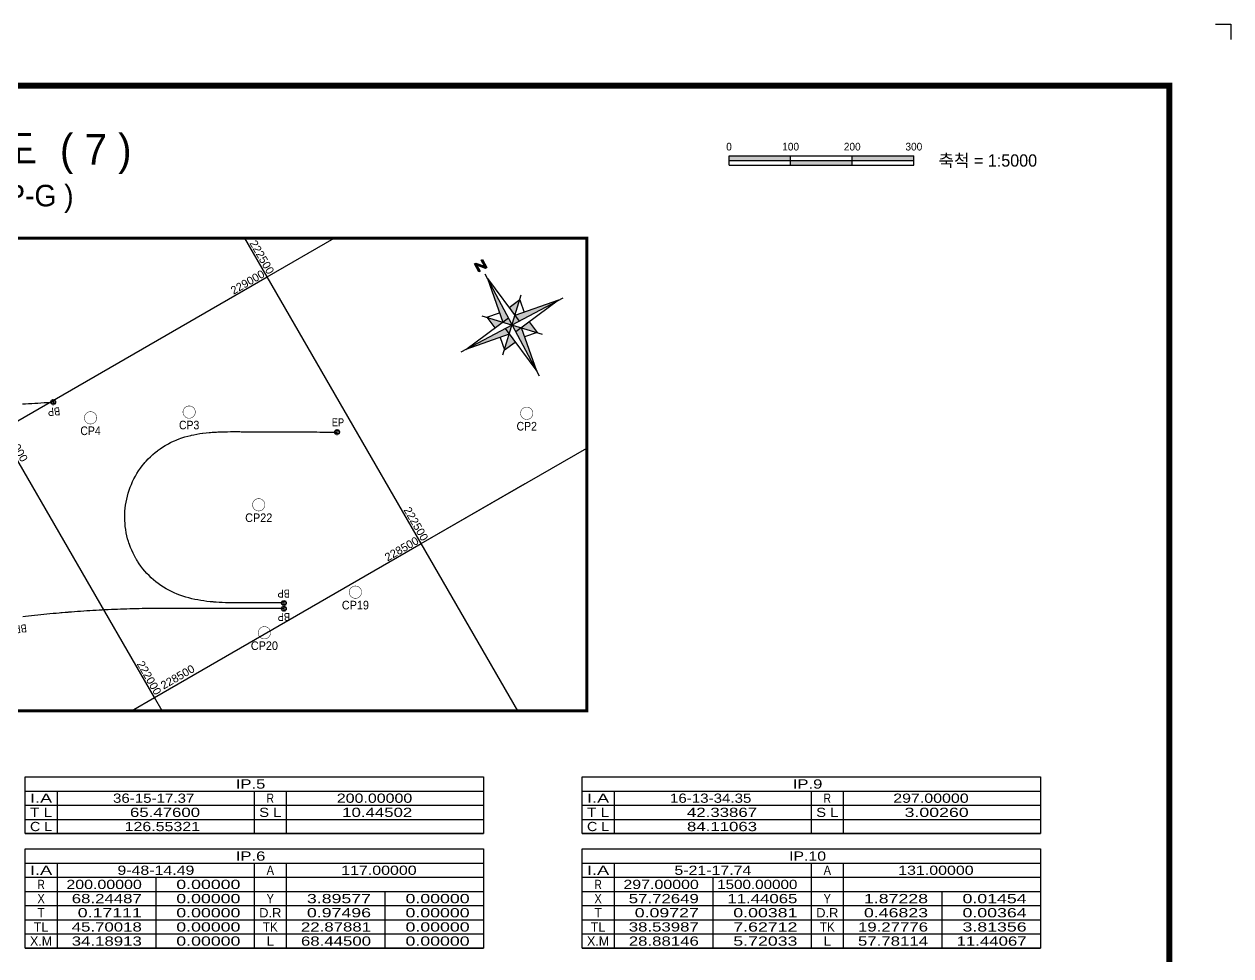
# Model space of a CAD drawing. Extents: x 230342 to 231183, y 224653 to 225247.
# Drawn here: x 230791.5 to 231183.2, y 224944 to 225246.6 of the extents above; entities that cross this region are included whole.
import ezdxf
from ezdxf.enums import TextEntityAlignment as Align

# ---------------------------------------------------------------- set-up
doc = ezdxf.new("R2010")
doc.units = 0
doc.header["$LTSCALE"] = 10
doc.header["$MEASUREMENT"] = 0
doc.layers.get('0').update_dxf_attribs({"linetype": 'CONTINUOUS'})
for name, color, linetype in [('CA-ALGN-CNTL', 2, 'CONTINUOUS'), ('CA-ALGN-IPSM', 2, 'CONTINUOUS'), ('CA-ALGN-STSM', 2, 'CONTINUOUS'), ('CA-ALGN-TEXT', 3, 'CONTINUOUS'), ('CA-TABL-LIN1', 4, 'CONTINUOUS'), ('CA-TABL-LIN2', 1, 'CONTINUOUS'), ('CA-TABL-TEX1', 6, 'CONTINUOUS'), ('CA-TABL-TEX2', 3, 'CONTINUOUS'), ('CV-AZMU', 3, 'CONTINUOUS'), ('CV-GRID-BORD', 4, 'CONTINUOUS'), ('CV-GRID-LINE', 1, 'CONTINUOUS'), ('CV-GRID-TEXT', 4, 'CONTINUOUS'), ('CV-SURV-SYMB', 3, 'CONTINUOUS'), ('CV-SURV-TEXT', 3, 'CONTINUOUS'), ('CX-BORD', 3, 'CONTINUOUS'), ('CX-BORD-LIN1', 4, 'CONTINUOUS'), ('CX-BORD-LIN2', 3, 'CONTINUOUS'), ('CX-BORD-TEX2', 7, 'CONTINUOUS'), ('CX-BORD-TEX3', 6, 'CONTINUOUS'), ('CX-MISC', 2, 'CONTINUOUS'), ('CX-SCAL-LINE', 3, 'CONTINUOUS'), ('CX-SCAL-TEXT', 4, 'CONTINUOUS'), ('CX-SCALE', 7, 'CONTINUOUS')]:
    doc.layers.add(name, color=color, linetype=linetype)
doc.styles.add('GTXT', font='Dotum.ttf')
doc.styles.add('SCALETEXT', font='Dotum.ttf')
doc.styles.get("Standard").update_dxf_attribs({"font": 'Dotum.ttf'})
doc.styles.add('TB_TEXT', font='Dotum.ttf')
doc.styles.add('TB_WBTXT', font='Dotum.ttf')
doc.styles.add('TB_WMTXT', font='Dotum.ttf')

# ---------------------------------------------------------------- blocks, each defined once
blk = doc.blocks.new('CXBLKA1-KHCA1')
at = {"layer": 'CX-BORD-LIN1', "const_width": 2}
blk.add_lwpolyline([(796, 0), (0, 0), (0, 554), (796, 554)], close=True, dxfattribs=at)
at = {"layer": 'CX-MISC'}
blk.add_line((811, 574), (816, 574), dxfattribs=at)
blk.add_lwpolyline([(811, 574), (816, 574), (816, 569)], dxfattribs=at)
at = {"layer": 'CX-BORD-LIN1', "style": 'TB_TEXT'}
for tag, height, p in [('TR_RNUM4', 3, (285.11, 26.64)), ('TR_RDAT4', 3.5, (317.5, 27)), ('TR_DGN4', 3.5, (459.12, 27)), ('TR_CHK4', 3.5, (499.12, 27)), ('TR_APP4', 3.5, (539.12, 27)), ('TR_RNUM3', 3, (285.11, 20.64)), ('TR_RDAT3', 3.5, (317.5, 21)), ('TR_DGN3', 3.5, (459.12, 21)), ('TR_CHK3', 3.5, (499.12, 21)), ('TR_APP3', 3.5, (539.12, 21)), ('TR_RNUM2', 3, (285.11, 14.64)), ('TR_RDAT2', 3.5, (317.5, 15)), ('TR_DGN2', 3.5, (459.12, 15)), ('TR_CHK2', 3.5, (499.12, 15)), ('TR_APP2', 3.5, (539.12, 15)), ('TR_RNUM1', 3, (285.11, 8.64)), ('TR_RDAT1', 3.5, (317.5, 9)), ('TR_DGN1', 3.5, (459.12, 9)), ('TR_CHK1', 3.5, (499.12, 9)), ('TR_APP1', 3.5, (539.12, 9))]:
    blk.add_attdef(tag, text='', height=height, dxfattribs=at).set_placement(p, align=Align.MIDDLE_CENTER)
for tag, p in [('TR_RCON4', (342.3, 27)), ('TR_RCON3', (342.3, 21)), ('TR_RCON2', (342.3, 15)), ('TR_RCON1', (342.3, 9))]:
    blk.add_attdef(tag, text='', height=3.5, dxfattribs=at).set_placement(p, align=Align.MIDDLE_LEFT)
at = {"layer": 'CX-BORD-LIN2', "style": 'TB_TEXT'}
blk.add_attdef('TD_VERSION', text='', height=3, rotation=90, dxfattribs=at).set_placement((800.5, 48.01), align=Align.MIDDLE_CENTER)
at = {"layer": 'CX-BORD-TEX2', "style": 'TB_WMTXT'}
for tag, height, p in [('TB_CNAME', 5, (15.34, 531.83)), ('TB_CSCOP', 4, (16.63, 523.83))]:
    blk.add_attdef(tag, text='', height=height, dxfattribs=at).set_placement(p, align=Align.BOTTOM_LEFT)
at = {"layer": 'CX-BORD-TEX2', "style": 'TB_WBTXT'}
for tag, height, p in [('TB_MTITIL', 10, (398, 533.33)), ('TB_STITL', 7, (398, 518.33))]:
    blk.add_attdef(tag, text='', height=height, dxfattribs=at).set_placement(p, align=Align.MIDDLE_CENTER)
at = {"layer": 'CX-BORD-TEX3', "style": 'TB_TEXT'}
for tag, height, p in [('TD_DCOMP', 4.5, (217.5, 25)), ('TD_CSECT', 4.5, (611, 25)), ('TD_DNAME_TOP', 4.5, (755, 25)), ('TD_DNAME_MAIN', 4.5, (755, 19.01)), ('TD_CCOMP', 4.5, (217.5, 15)), ('TD_HSCAL', 4.5, (626.7, 15.24)), ('TD_VSCAL', 4.5, (655.78, 15.24)), ('TD_DNAME_BOT', 3, (755, 13.65)), ('TD_CNAME', 4.5, (65, 5.75)), ('TD_CSTEP', 4.5, (253.24, 5.53)), ('TD_FIELD', 4.5, (182.5, 5.53)), ('TD_DWGCODE', 4.5, (641, 5.39)), ('TD_DWGNO', 4.5, (755, 5.39))]:
    blk.add_attdef(tag, text='', height=height, dxfattribs=at).set_placement(p, align=Align.MIDDLE_CENTER)
at = {"layer": 'CX-BORD-TEX3', "style": 'TB_TEXT', "width": 0.9}
blk.add_attdef('TD_CDIST', text='', height=4.5, dxfattribs=at).set_placement((656, 25), align=Align.MIDDLE_CENTER)
blk = doc.blocks.new('CXGSCHS-5000')
at = {"layer": 'CX-SCAL-LINE'}
h = blk.add_hatch(color=256, dxfattribs=at)
h.paths.add_polyline_path([(0, 1.5), (0, 0), (20, 0), (20, 1.5)])
h.paths.add_polyline_path([(20, 0), (20, -1.5), (40, -1.5), (40, 0)])
h.paths.add_polyline_path([(60, 0), (60, 1.5), (40, 1.5), (40, 0)])
for p, q in [((0, 1.5), (60, 1.5)), ((0, -1.5), (0, 1.5)), ((0, 0), (60, 0)), ((20, -1.5), (20, 1.5)), ((40, -1.5), (40, 1.5)), ((60, -1.5), (60, 1.5)), ((0, -1.5), (60, -1.5))]:
    blk.add_line(p, q, dxfattribs=at)
at = {"layer": 'CX-SCAL-LINE', "style": 'SCALETEXT'}
for s, p in [('0', (0, 2.5)), ('100', (20, 2.5)), ('200', (40, 2.5)), ('300', (60, 2.5))]:
    blk.add_text(s, height=2.5, dxfattribs=at).set_placement(p, align=Align.BOTTOM_CENTER)
at = {"layer": 'CX-SCAL-TEXT', "style": 'SCALETEXT'}
blk.add_text('축척 = 1:5000', height=4, dxfattribs=at).set_placement((68, 0), align=Align.MIDDLE_LEFT)
blk = doc.blocks.new('CXBEAR2')
blk.add_hatch(color=256).paths.add_polyline_path([(23.25, -1.5), (20.25, -1.5), (20.25, -1), (22.49, 1), (20.25, 1), (20.25, 1.5), (23.25, 1.5), (23.25, 1), (21.01, -1), (23.25, -1)])
for p, q in [((-2.22, 2.22), (0, 17.05)), ((0, 18.75), (0, -18.75)), ((0, 17.05), (2.56, 0)), ((-7.23, 7.23), (7.23, -7.23)), ((7.23, 7.23), (-7.23, -7.23)), ((-1.75, 5.37), (-6.03, 6.03)), ((-6.03, 6.03), (-5.37, 1.75)), ((6.03, 6.03), (1.75, 5.37)), ((6.03, 6.03), (5.37, 1.75)), ((0, 2.56), (-17.05, 0)), ((17.05, 0), (2.22, 2.22)), ((23.25, 1), (23.25, 1)), ((18.75, 0), (-18.75, 0)), ((-17.05, 0), (-2.22, -2.22)), ((-6.03, -6.03), (-5.37, -1.75)), ((0, -17.05), (-2.56, 0)), ((17.05, 0), (0, -2.56)), ((0, -17.05), (2.22, -2.22)), ((6.03, -6.03), (5.37, -1.75)), ((-1.75, -5.37), (-6.03, -6.03)), ((6.03, -6.03), (1.75, -5.37))]:
    blk.add_line(p, q)
blk.add_lwpolyline([(23.25, -1.5), (20.25, -1.5), (20.25, -1), (22.49, 1), (20.25, 1), (20.25, 1.5), (23.25, 1.5), (23.25, 1), (21.01, -1), (23.25, -1)], close=True)
for points in [[(0, 17.05), (-2.22, 2.22), (0, 0)], [(-6.03, 6.03), (-5.37, 1.75), (-2.22, 2.22)], [(6.03, 6.03), (1.75, 5.37), (2.22, 2.22)], [(17.05, 0), (2.22, 2.22), (0, 0)], [(0, 0), (-17.05, 0), (-2.22, -2.22)], [(-2.22, -2.22), (-1.75, -5.37), (-6.03, -6.03)], [(0, 0), (2.22, -2.22), (0, -17.05)], [(5.37, -1.75), (6.03, -6.03), (2.22, -2.22)]]:
    blk.add_solid(points)
blk = doc.blocks.new('CVSVCPM')
at = {"const_width": 0.15}
blk.add_lwpolyline([(0, 2, -1), (0, -2, -1), (0, 2)], format="xyb", dxfattribs=at)
at = {"style": 'GTXT', "flags": 1}
blk.add_attdef('NO', text='', height=2.5, dxfattribs=at).set_placement((0, 4.76), align=Align.MIDDLE)
blk = doc.blocks.new('CASTAMM')
blk.add_line((0, -1.5), (0, 1.5))
blk.add_circle((0, 0), 1.3)
at = {"style": 'GTXT', "flags": 1}
for tag, p in [('XSEC_DAT', (0, -6.85)), ('STA_DST', (0, -3.62))]:
    blk.add_attdef(tag, text='', height=2.5, dxfattribs=at).set_placement(p, align=Align.MIDDLE)
blk = doc.blocks.new('CAIPMRK')
at = {"const_width": 0.1}
blk.add_lwpolyline([(-2, 0, -1), (2, 0, -1)], format="xyb", close=True, dxfattribs=at)
blk.add_circle((0, 0), 1.5)

msp = doc.modelspace()

# ---------------------------------------------------------------- linework, layer by layer
at = {"layer": 'CA-ALGN-CNTL'}
for p, q in [((230791.96, 225054.21), (230791.07, 225054.11)), ((230792.96, 225054.33), (230791.96, 225054.21)), ((230793.95, 225054.44), (230792.96, 225054.33)), ((230794.94, 225054.55), (230793.95, 225054.44)), ((230795.94, 225054.66), (230794.94, 225054.55)), ((230796.93, 225054.76), (230795.94, 225054.66)), ((230797.93, 225054.87), (230796.93, 225054.76)), ((230798.92, 225054.97), (230797.93, 225054.87)), ((230799.92, 225055.06), (230798.92, 225054.97)), ((230800.91, 225055.16), (230799.92, 225055.06)), ((230801.91, 225055.25), (230800.91, 225055.16)), ((230802.91, 225055.34), (230801.91, 225055.25)), ((230803.4, 225055.38), (230802.91, 225055.34)), ((230803.9, 225055.43), (230803.4, 225055.38)), ((230804.9, 225055.51), (230803.9, 225055.43)), ((230805.7, 225055.58), (230804.9, 225055.51)), ((230805.89, 225055.59), (230805.7, 225055.58)), ((230806.89, 225055.67), (230805.89, 225055.59)), ((230807.89, 225055.75), (230806.89, 225055.67)), ((230808.89, 225055.82), (230807.89, 225055.75)), ((230809.88, 225055.89), (230808.89, 225055.82)), ((230810.88, 225055.96), (230809.88, 225055.89)), ((230811.88, 225056.03), (230810.88, 225055.96)), ((230812.88, 225056.09), (230811.88, 225056.03)), ((230813.87, 225056.15), (230812.88, 225056.09)), ((230814.87, 225056.21), (230813.87, 225056.15)), ((230815.87, 225056.27), (230814.87, 225056.21)), ((230816.87, 225056.32), (230815.87, 225056.27)), ((230817.67, 225056.36), (230816.87, 225056.32)), ((230817.87, 225056.37), (230817.67, 225056.36)), ((230818.87, 225056.42), (230817.87, 225056.37)), ((230819.87, 225056.47), (230818.87, 225056.42)), ((230820.87, 225056.51), (230819.87, 225056.47)), ((230821.86, 225056.55), (230820.87, 225056.51)), ((230822.86, 225056.59), (230821.86, 225056.55)), ((230823.86, 225056.63), (230822.86, 225056.59)), ((230824.86, 225056.66), (230823.86, 225056.63)), ((230825.86, 225056.69), (230824.86, 225056.66)), ((230826.86, 225056.72), (230825.86, 225056.69)), ((230827.86, 225056.74), (230826.86, 225056.72)), ((230828.86, 225056.77), (230827.86, 225056.74)), ((230829.86, 225056.79), (230828.86, 225056.77)), ((230830.86, 225056.8), (230829.86, 225056.79)), ((230831.86, 225056.82), (230830.86, 225056.8)), ((230832.86, 225056.83), (230831.86, 225056.82)), ((230833.86, 225056.84), (230832.86, 225056.83)), ((230834.86, 225056.85), (230833.86, 225056.84)), ((230835.86, 225056.85), (230834.86, 225056.85)), ((230836.86, 225056.86), (230835.86, 225056.85)), ((230837.86, 225056.86), (230836.86, 225056.86)), ((230838.13, 225056.86), (230837.86, 225056.86)), ((230838.86, 225056.85), (230838.13, 225056.86)), ((230839.86, 225056.85), (230838.86, 225056.85)), ((230840.86, 225056.85), (230839.86, 225056.85)), ((230841.86, 225056.85), (230840.86, 225056.85)), ((230842.46, 225056.85), (230841.86, 225056.85)), ((230842.86, 225056.85), (230842.46, 225056.85)), ((230843.86, 225056.84), (230842.86, 225056.85)), ((230844.86, 225056.84), (230843.86, 225056.84)), ((230845.86, 225056.84), (230844.86, 225056.84)), ((230846.86, 225056.84), (230845.86, 225056.84)), ((230847.86, 225056.83), (230846.86, 225056.84)), ((230848.86, 225056.83), (230847.86, 225056.83)), ((230849.86, 225056.83), (230848.86, 225056.83)), ((230850.66, 225056.83), (230849.86, 225056.83)), ((230850.86, 225056.83), (230850.66, 225056.83)), ((230851.16, 225056.83), (230850.86, 225056.83)), ((230851.36, 225056.83), (230851.16, 225056.83)), ((230851.86, 225056.83), (230851.36, 225056.83)), ((230852.86, 225056.82), (230851.86, 225056.83)), ((230853.76, 225056.82), (230852.86, 225056.82)), ((230853.86, 225056.82), (230853.76, 225056.82)), ((230854.86, 225056.82), (230853.86, 225056.82)), ((230855.46, 225056.82), (230854.86, 225056.82)), ((230855.86, 225056.82), (230855.46, 225056.82)), ((230855.46, 225056.82), (230855.46, 225056.82)), ((230856.86, 225056.82), (230855.86, 225056.82)), ((230857.86, 225056.81), (230856.86, 225056.82)), ((230858.86, 225056.81), (230857.86, 225056.81)), ((230859.86, 225056.81), (230858.86, 225056.81)), ((230860.56, 225056.81), (230859.86, 225056.81)), ((230860.86, 225056.81), (230860.56, 225056.81)), ((230861.36, 225056.81), (230860.86, 225056.81)), ((230861.86, 225056.8), (230861.36, 225056.81)), ((230862.06, 225056.8), (230861.86, 225056.8)), ((230862.86, 225056.8), (230862.06, 225056.8)), ((230863.06, 225056.8), (230862.86, 225056.8)), ((230863.86, 225056.8), (230863.06, 225056.8)), ((230864.66, 225056.8), (230863.86, 225056.8)), ((230864.86, 225056.8), (230864.66, 225056.8)), ((230865.36, 225056.8), (230864.86, 225056.8)), ((230865.86, 225056.8), (230865.36, 225056.8)), ((230866.86, 225056.79), (230865.86, 225056.8)), ((230867.86, 225056.79), (230866.86, 225056.79)), ((230868.86, 225056.79), (230867.86, 225056.79)), ((230869.86, 225056.79), (230868.86, 225056.79)), ((230870.86, 225056.79), (230869.86, 225056.79)), ((230871.86, 225056.78), (230870.86, 225056.79)), ((230872.86, 225056.78), (230871.86, 225056.78)), ((230873.86, 225056.78), (230872.86, 225056.78)), ((230874.86, 225056.78), (230873.86, 225056.78)), ((230875.86, 225056.77), (230874.86, 225056.78))]:
    msp.add_line(p, q, dxfattribs=at)
for points in [[(230800.99, 225123.84), (230799.99, 225123.75), (230798.99, 225123.66), (230798, 225123.58), (230797, 225123.5), (230796, 225123.42), (230795.01, 225123.36), (230794.01, 225123.3), (230793.01, 225123.25), (230792.01, 225123.21), (230791.9, 225123.21), (230791.9, 225123.21), (230791.01, 225123.18)], [(230875.86, 225058.61), (230874.86, 225058.62), (230873.86, 225058.62), (230872.86, 225058.62), (230871.86, 225058.62), (230871.66, 225058.62), (230871.16, 225058.62), (230870.86, 225058.63), (230870.56, 225058.63), (230869.86, 225058.63), (230869.46, 225058.63), (230868.86, 225058.63), (230868.26, 225058.63), (230867.86, 225058.63), (230867.56, 225058.63), (230867.06, 225058.63), (230866.86, 225058.63), (230865.86, 225058.64), (230864.86, 225058.64), (230864.46, 225058.64), (230863.86, 225058.64), (230863.76, 225058.64), (230863.46, 225058.64), (230863.27, 225058.64), (230862.86, 225058.64), (230861.86, 225058.65), (230861.06, 225058.65), (230860.86, 225058.65), (230860.36, 225058.65), (230859.86, 225058.66), (230859.16, 225058.67), (230858.86, 225058.67), (230857.87, 225058.69), (230856.87, 225058.72), (230855.87, 225058.76), (230854.87, 225058.81), (230853.87, 225058.87), (230853.77, 225058.88), (230853.17, 225058.92), (230853.07, 225058.93), (230852.87, 225058.95), (230851.88, 225059.04), (230850.88, 225059.15), (230849.89, 225059.28), (230848.9, 225059.43), (230847.92, 225059.6), (230846.94, 225059.79), (230845.96, 225060.01), (230844.99, 225060.25), (230844.03, 225060.52), (230843.07, 225060.82), (230842.13, 225061.14), (230841.19, 225061.5), (230840.27, 225061.89), (230839.37, 225062.31), (230839.34, 225062.33), (230838.48, 225062.77), (230837.6, 225063.26), (230836.75, 225063.78), (230835.91, 225064.33), (230835.1, 225064.91), (230834.31, 225065.52), (230833.54, 225066.16), (230832.8, 225066.83), (230832.08, 225067.52), (230831.38, 225068.24), (230830.72, 225068.99), (230830.08, 225069.76), (230829.47, 225070.55), (230828.89, 225071.37), (230828.35, 225072.2), (230828.19, 225072.46), (230828.03, 225072.72), (230827.88, 225072.97), (230827.83, 225073.06), (230827.58, 225073.5), (230827.34, 225073.94), (230826.89, 225074.83), (230826.47, 225075.74), (230826.09, 225076.66), (230825.74, 225077.59), (230825.54, 225078.16), (230825.42, 225078.54), (230825.14, 225079.5), (230824.9, 225080.47), (230824.69, 225081.45), (230824.52, 225082.44), (230824.38, 225083.43), (230824.29, 225084.42), (230824.22, 225085.42), (230824.2, 225086.42), (230824.2, 225086.64), (230824.2, 225086.64), (230824.2, 225086.64), (230824.2, 225086.64), (230824.21, 225087.42), (230824.26, 225088.42), (230824.35, 225089.41), (230824.47, 225090.41), (230824.63, 225091.39), (230824.83, 225092.37), (230825.06, 225093.35), (230825.33, 225094.31), (230825.63, 225095.26), (230825.97, 225096.2), (230826.34, 225097.13), (230826.75, 225098.04), (230827.19, 225098.94), (230827.67, 225099.82), (230828.17, 225100.68), (230828.71, 225101.53), (230829.28, 225102.35), (230829.88, 225103.15), (230830.38, 225103.77), (230830.51, 225103.93), (230830.77, 225104.23), (230831.16, 225104.68), (230831.85, 225105.41), (230832.56, 225106.12), (230833.29, 225106.79), (230834.06, 225107.44), (230834.06, 225107.45), (230834.84, 225108.06), (230834.92, 225108.12), (230835.08, 225108.24), (230835.65, 225108.65), (230836.41, 225109.17), (230836.47, 225109.21), (230837.32, 225109.74), (230838.19, 225110.24), (230838.54, 225110.43), (230839.07, 225110.71), (230839.27, 225110.8), (230839.98, 225111.14), (230840.34, 225111.3), (230840.84, 225111.51), (230840.89, 225111.54), (230841.08, 225111.61), (230841.82, 225111.9), (230842.45, 225112.13), (230842.77, 225112.23), (230843.72, 225112.54), (230844.68, 225112.8), (230845.65, 225113.05), (230845.91, 225113.1), (230846.63, 225113.26), (230847.61, 225113.45), (230848.6, 225113.61), (230849.45, 225113.73), (230849.59, 225113.75), (230850.58, 225113.87), (230851.58, 225113.96), (230851.98, 225114), (230852.58, 225114.04), (230852.77, 225114.06), (230853.27, 225114.09), (230853.47, 225114.1), (230853.57, 225114.11), (230853.87, 225114.13), (230853.97, 225114.13), (230854.37, 225114.15), (230854.57, 225114.16), (230855.07, 225114.18), (230855.57, 225114.2), (230856.57, 225114.22), (230857.13, 225114.23), (230857.57, 225114.24), (230858.57, 225114.25), (230859.57, 225114.25), (230860.57, 225114.25), (230861.13, 225114.25), (230861.57, 225114.25), (230862.02, 225114.24), (230862.57, 225114.24), (230863.57, 225114.24), (230864.57, 225114.23), (230865.13, 225114.23), (230865.57, 225114.23), (230866.57, 225114.22), (230867.57, 225114.22), (230868.57, 225114.22), (230869.13, 225114.21), (230869.57, 225114.21), (230870.57, 225114.21), (230871.07, 225114.2), (230871.57, 225114.2), (230872.57, 225114.2), (230872.97, 225114.2), (230873.13, 225114.2), (230873.57, 225114.19), (230874.57, 225114.19), (230875.57, 225114.18), (230876.57, 225114.18), (230877.13, 225114.18), (230877.57, 225114.18), (230878.57, 225114.17), (230878.85, 225114.17), (230879.27, 225114.17), (230879.57, 225114.17), (230880.07, 225114.16), (230880.57, 225114.16), (230881.13, 225114.16), (230881.57, 225114.16), (230882.57, 225114.15), (230883.22, 225114.15), (230883.57, 225114.15), (230884.57, 225114.14), (230885.13, 225114.14), (230885.57, 225114.14), (230886.57, 225114.14), (230887.57, 225114.13), (230888.57, 225114.13), (230889.13, 225114.12), (230889.57, 225114.12), (230890.57, 225114.12), (230891.57, 225114.11), (230892.57, 225114.11), (230893.04, 225114.11)]]:
    msp.add_lwpolyline(points, dxfattribs=at)
at = {"layer": 'CA-TABL-LIN1'}
for p, q in [((230791.84, 225002.15), (230940.64, 225002.15)), ((230791.84, 224983.75), (230791.84, 225002.15)), ((230940.64, 225002.15), (230940.64, 224983.75)), ((230972.64, 225002.15), (231121.44, 225002.15)), ((230972.64, 224983.75), (230972.64, 225002.15)), ((231121.44, 225002.15), (231121.44, 224983.75)), ((230791.84, 224997.55), (230940.64, 224997.55)), ((230802.24, 224997.55), (230802.24, 224983.75)), ((230866.24, 224997.55), (230866.24, 224983.75)), ((230876.64, 224997.55), (230876.64, 224983.75)), ((230972.64, 224997.55), (231121.44, 224997.55)), ((230983.04, 224997.55), (230983.04, 224983.75)), ((231047.04, 224997.55), (231047.04, 224983.75)), ((231057.44, 224997.55), (231057.44, 224983.75)), ((230791.84, 224983.75), (230940.64, 224983.75)), ((230940.64, 224983.75), (230791.84, 224983.75)), ((230972.64, 224983.75), (231121.44, 224983.75)), ((231121.44, 224983.75), (230972.64, 224983.75)), ((230791.84, 224978.75), (230940.64, 224978.75)), ((230791.84, 224946.55), (230791.84, 224978.75)), ((230940.64, 224978.75), (230940.64, 224946.55)), ((230972.64, 224978.75), (231121.44, 224978.75)), ((230972.64, 224946.55), (230972.64, 224978.75)), ((231121.44, 224978.75), (231121.44, 224946.55)), ((230791.84, 224974.15), (230940.64, 224974.15)), ((230802.24, 224974.15), (230802.24, 224946.55)), ((230866.24, 224974.15), (230866.24, 224946.55)), ((230876.64, 224974.15), (230876.64, 224946.55)), ((230972.64, 224974.15), (231121.44, 224974.15)), ((230983.04, 224974.15), (230983.04, 224946.55)), ((231047.04, 224974.15), (231047.04, 224946.55)), ((231057.44, 224974.15), (231057.44, 224946.55)), ((230791.84, 224946.55), (230940.64, 224946.55)), ((230940.64, 224946.55), (230791.84, 224946.55)), ((230972.64, 224946.55), (231121.44, 224946.55)), ((231121.44, 224946.55), (230972.64, 224946.55))]:
    msp.add_line(p, q, dxfattribs=at)
at = {"layer": 'CA-TABL-LIN2'}
for p, q in [((230791.84, 224992.95), (230940.64, 224992.95)), ((230972.64, 224992.95), (231121.44, 224992.95)), ((230791.84, 224988.35), (230940.64, 224988.35)), ((230972.64, 224988.35), (231121.44, 224988.35)), ((230791.84, 224969.55), (230940.64, 224969.55)), ((230834.24, 224969.55), (230834.24, 224946.55)), ((230972.64, 224969.55), (231121.44, 224969.55)), ((231015.04, 224969.55), (231015.04, 224946.55)), ((230791.84, 224964.95), (230940.64, 224964.95)), ((230908.64, 224964.95), (230908.64, 224946.55)), ((230972.64, 224964.95), (231121.44, 224964.95)), ((231089.44, 224964.95), (231089.44, 224946.55)), ((230791.84, 224960.35), (230940.64, 224960.35)), ((230972.64, 224960.35), (231121.44, 224960.35)), ((230791.84, 224955.75), (230940.64, 224955.75)), ((230972.64, 224955.75), (231121.44, 224955.75)), ((230791.84, 224951.15), (230940.64, 224951.15)), ((230972.64, 224951.15), (231121.44, 224951.15))]:
    msp.add_line(p, q, dxfattribs=at)
at = {"layer": 'CV-GRID-BORD', "const_width": 1}
msp.add_lwpolyline([(230556.33, 225023.62), (230974.15, 225023.62), (230974.15, 225177.07), (230556.33, 225177.07)], close=True, dxfattribs=at)
at = {"layer": 'CV-GRID-LINE', "linetype": 'Continuous'}
for p, q in [((230870.46, 225164.53), (230863.22, 225177.07)), ((230870.46, 225164.53), (230863.22, 225177.07)), ((230870.46, 225164.53), (230863.22, 225177.07)), ((230870.46, 225164.53), (230892.18, 225177.07)), ((230870.46, 225164.53), (230892.18, 225177.07)), ((230783.86, 225114.53), (230870.46, 225164.53)), ((230783.86, 225114.53), (230870.46, 225164.53)), ((230783.86, 225114.53), (230870.46, 225164.53)), ((230920.46, 225077.93), (230870.46, 225164.53)), ((230920.46, 225077.93), (230870.46, 225164.53)), ((230920.46, 225077.93), (230870.46, 225164.53)), ((230833.86, 225027.93), (230783.86, 225114.53)), ((230833.86, 225027.93), (230783.86, 225114.53)), ((230833.86, 225027.93), (230783.86, 225114.53)), ((230920.46, 225077.93), (230974.15, 225108.92)), ((230920.46, 225077.93), (230954.2, 225097.41)), ((230833.86, 225027.93), (230920.46, 225077.93)), ((230833.86, 225027.93), (230920.46, 225077.93)), ((230833.86, 225027.93), (230920.46, 225077.93)), ((230951.81, 225023.62), (230920.46, 225077.93)), ((230951.81, 225023.62), (230920.46, 225077.93)), ((230951.81, 225023.62), (230920.46, 225077.93)), ((230826.39, 225023.62), (230833.86, 225027.93)), ((230826.39, 225023.62), (230833.86, 225027.93)), ((230826.39, 225023.62), (230833.86, 225027.93)), ((230836.34, 225023.62), (230833.86, 225027.93)), ((230836.34, 225023.62), (230833.86, 225027.93)), ((230836.34, 225023.62), (230833.86, 225027.93))]:
    msp.add_line(p, q, dxfattribs=at)

# ---------------------------------------------------------------- block references
at = {"layer": 'CA-ALGN-IPSM', "xscale": 0.5, "yscale": 0.5}
for p in [(230800.99, 225123.84), (230893.12, 225114.11), (230875.86, 225058.61), (230875.86, 225056.77)]:
    msp.add_blockref('CAIPMRK', p, dxfattribs=at)
at = {"layer": 'CA-ALGN-STSM', "xscale": 0.5, "yscale": 0.5, "zscale": 0.5}
for p, rotation in [((230800.99, 225123.84), 185.0723446449565), ((230893.12, 225114.11), 359.7445017081019), ((230875.86, 225058.61), 179.8762162863326), ((230875.86, 225056.77), 179.8762162874955)]:
    msp.add_blockref('CASTAMM', p, dxfattribs=dict(at, rotation=rotation))
at = {"layer": 'CV-AZMU', "rotation": 118.0000040448522}
msp.add_blockref('CXBEAR2', (230949.93, 225148.92), dxfattribs=at)
at = {"layer": 'CV-SURV-SYMB'}
for p, rotation in [((230813.09, 225118.74), 180.0000040425014), ((230813.09, 225118.74), 90.00000404250149), ((230813.09, 225118.74), 180.0000040425014), ((230813.09, 225118.74), 90.00000404250149), ((230845.1, 225120.6), 180.0000040425014), ((230845.1, 225120.6), 90.00000404250149), ((230845.1, 225120.6), 180.0000040425014), ((230845.1, 225120.6), 90.00000404250149), ((230954.68, 225120.22), 180.0000040420846), ((230954.68, 225120.22), 90.00000404250149), ((230867.69, 225090.5), 180.0000040425014), ((230867.69, 225090.5), 90.00000404250149), ((230899.07, 225062.13), 180.0000040420846), ((230899.07, 225062.13), 90.00000404291839), ((230869.53, 225048.96), 180.0000040420846), ((230869.53, 225048.96), 90.00000404250149)]:
    msp.add_blockref('CVSVCPM', p, dxfattribs=dict(at, rotation=rotation))
at = {"layer": 'CX-BORD'}
ref = msp.add_blockref('CXBLKA1-KHCA1', (230367.24, 224672.57), dxfattribs=at)
ref.add_attrib('TB_MTITIL', '좌  표  전  개  도  ( 7 )', dxfattribs={"layer": 'CX-BORD-TEX2', "height": 10, "style": 'TB_WBTXT'}).set_placement((230765.24, 225205.9), align=Align.MIDDLE_CENTER)
ref.add_attrib('TB_STITL', '( 울산JCT RAMP-G )', dxfattribs={"layer": 'CX-BORD-TEX2', "height": 7, "style": 'TB_WBTXT'}).set_placement((230765.24, 225190.9), align=Align.MIDDLE_CENTER)
at = {"layer": 'CX-SCALE'}
msp.add_blockref('CXGSCHS-5000', (231020.34, 225202.29), dxfattribs=at)

# ---------------------------------------------------------------- texts
at = {"layer": 'CA-ALGN-TEXT'}
for s, rotation, width, p, p2 in [('BP', 185.0724, 0.837405, (230803.1, 225122.21), (230799.12, 225121.86)), ('EP', 359.7445, 0.87085, (230891.39, 225116), (230895.39, 225115.98)), ('BP', 179.8761, 0.837405, (230877.79, 225062.96), (230873.79, 225062.97)), ('BP', 179.8761, 0.837405, (230877.83, 225055.38), (230873.83, 225055.38)), ('BP', 187.0198, 0.837405, (230792.21, 225051.75), (230788.24, 225051.26))]:
    msp.add_text(s, height=2.6, rotation=rotation, dxfattribs=dict(at, width=width)).set_placement(p, p2, align=Align.FIT)
at = {"layer": 'CA-TABL-TEX1'}
for s, width, p, p2 in [('IP.5', 1.239306, (230860.24, 224998.35), (230869.84, 224998.35)), ('IP.9', 1.239306, (231041.04, 224998.35), (231050.64, 224998.35)), ('I.A', 1.328926, (230793.44, 224993.75), (230800.64, 224993.75)), ('R', 0.861988, (230870.24, 224993.75), (230872.64, 224993.75)), ('I.A', 1.328926, (230974.24, 224993.75), (230981.44, 224993.75)), ('R', 0.861988, (231051.04, 224993.75), (231053.44, 224993.75)), ('T L', 1.184729, (230793.44, 224989.15), (230800.64, 224989.15)), ('S L', 1.141161, (230867.84, 224989.15), (230875.04, 224989.15)), ('T L', 1.184729, (230974.24, 224989.15), (230981.44, 224989.15)), ('S L', 1.141161, (231048.64, 224989.15), (231055.84, 224989.15)), ('C L', 1.082497, (230793.44, 224984.55), (230800.64, 224984.55)), ('C L', 1.082497, (230974.24, 224984.55), (230981.44, 224984.55)), ('IP.6', 1.239306, (230860.24, 224974.95), (230869.84, 224974.95)), ('IP.10', 1.1792, (231039.84, 224974.95), (231051.84, 224974.95)), ('I.A', 1.328926, (230793.44, 224970.35), (230800.64, 224970.35)), ('A', 0.86325, (230870.24, 224970.35), (230872.64, 224970.35)), ('I.A', 1.328926, (230974.24, 224970.35), (230981.44, 224970.35)), ('A', 0.86325, (231051.04, 224970.35), (231053.44, 224970.35)), ('R', 0.861988, (230795.84, 224965.75), (230798.24, 224965.75)), ('R', 0.861988, (230976.64, 224965.75), (230979.04, 224965.75)), ('X', 0.954045, (230795.84, 224961.15), (230798.24, 224961.15)), ('Y', 0.957143, (230870.24, 224961.15), (230872.64, 224961.15)), ('X', 0.954045, (230976.64, 224961.15), (230979.04, 224961.15)), ('Y', 0.957143, (231051.04, 224961.15), (231053.44, 224961.15)), ('T', 0.987605, (230795.84, 224956.55), (230798.24, 224956.55)), ('D.R', 0.977238, (230867.84, 224956.55), (230875.04, 224956.55)), ('T', 0.987605, (230976.64, 224956.55), (230979.04, 224956.55)), ('D.R', 0.977238, (231048.64, 224956.55), (231055.84, 224956.55)), ('TL', 1.0245, (230794.64, 224951.95), (230799.44, 224951.95)), ('TK', 0.929236, (230869.04, 224951.95), (230873.84, 224951.95)), ('TL', 1.0245, (230975.44, 224951.95), (230980.24, 224951.95)), ('TK', 0.929236, (231049.84, 224951.95), (231054.64, 224951.95)), ('X.M', 0.966557, (230793.44, 224947.35), (230800.64, 224947.35)), ('L', 1.06426, (230870.24, 224947.35), (230872.64, 224947.35)), ('X.M', 0.966557, (230974.24, 224947.35), (230981.44, 224947.35)), ('L', 1.06426, (231051.04, 224947.35), (231053.44, 224947.35))]:
    msp.add_text(s, height=3, rotation=0, dxfattribs=dict(at, width=width)).set_placement(p, p2, align=Align.FIT)
at = {"layer": 'CA-TABL-TEX2'}
for s, width, p, p2 in [('36-15-17.37', 1.018467, (230820.39, 224993.75), (230846.79, 224993.75)), ('36-15-17.37', 1.018467, (230820.39, 224993.75), (230846.79, 224993.75)), ('   200.00000', 1.143744, (230888.72, 224993.75), (230917.52, 224993.75)), ('16-13-34.35', 1.018467, (231001.19, 224993.75), (231027.59, 224993.75)), ('16-13-34.35', 1.018467, (231001.19, 224993.75), (231027.59, 224993.75)), ('   297.00000', 1.143744, (231069.33, 224993.75), (231098.13, 224993.75)), ('    65.47600', 1.192919, (230819.84, 224989.15), (230848.64, 224989.15)), ('    10.44502', 1.192919, (230888.72, 224989.15), (230917.52, 224989.15)), ('    42.33867', 1.192919, (231000.64, 224989.15), (231029.44, 224989.15)), ('     3.00260', 1.246512, (231069.33, 224989.15), (231098.13, 224989.15)), ('   126.55321', 1.143744, (230819.84, 224984.55), (230848.64, 224984.55)), ('    84.11063', 1.192919, (231000.64, 224984.55), (231029.44, 224984.55)), (' 9-48-14.49', 1.060952, (230820.39, 224970.35), (230846.79, 224970.35)), (' 9-48-14.49', 1.060952, (230820.39, 224970.35), (230846.79, 224970.35)), ('   117.00000', 1.143744, (230890.14, 224970.35), (230918.94, 224970.35)), (' 5-21-17.74', 1.060952, (231001.19, 224970.35), (231027.59, 224970.35)), (' 5-21-17.74', 1.060952, (231001.19, 224970.35), (231027.59, 224970.35)), ('   131.00000', 1.143744, (231070.94, 224970.35), (231099.74, 224970.35)), ('   200.00000', 1.143744, (230800.94, 224965.75), (230829.74, 224965.75)), ('     0.00000', 1.246512, (230832.94, 224965.75), (230861.74, 224965.75)), ('   297.00000', 1.143744, (230981.74, 224965.75), (231010.54, 224965.75)), ('  1500.00000', 1.098463, (231013.74, 224965.75), (231042.54, 224965.75)), ('    68.24487', 1.192919, (230800.94, 224961.15), (230829.74, 224961.15)), ('     0.00000', 1.246512, (230832.94, 224961.15), (230861.74, 224961.15)), ('     3.89577', 1.246512, (230875.34, 224961.15), (230904.14, 224961.15)), ('     0.00000', 1.246512, (230907.34, 224961.15), (230936.14, 224961.15)), ('    57.72649', 1.192919, (230981.74, 224961.15), (231010.54, 224961.15)), ('    11.44065', 1.192919, (231013.74, 224961.15), (231042.54, 224961.15)), ('     1.87228', 1.246512, (231056.14, 224961.15), (231084.94, 224961.15)), ('     0.01454', 1.246512, (231088.14, 224961.15), (231116.94, 224961.15)), ('     0.17111', 1.246512, (230800.94, 224956.55), (230829.74, 224956.55)), ('     0.00000', 1.246512, (230832.94, 224956.55), (230861.74, 224956.55)), ('     0.97496', 1.246512, (230875.34, 224956.55), (230904.14, 224956.55)), ('     0.00000', 1.246512, (230907.34, 224956.55), (230936.14, 224956.55)), ('     0.09727', 1.246512, (230981.74, 224956.55), (231010.54, 224956.55)), ('     0.00381', 1.246512, (231013.74, 224956.55), (231042.54, 224956.55)), ('     0.46823', 1.246512, (231056.14, 224956.55), (231084.94, 224956.55)), ('     0.00364', 1.246512, (231088.14, 224956.55), (231116.94, 224956.55)), ('    45.70018', 1.192919, (230800.94, 224951.95), (230829.74, 224951.95)), ('     0.00000', 1.246512, (230832.94, 224951.95), (230861.74, 224951.95)), ('    22.87881', 1.192919, (230875.34, 224951.95), (230904.14, 224951.95)), ('     0.00000', 1.246512, (230907.34, 224951.95), (230936.14, 224951.95)), ('    38.53987', 1.192919, (230981.74, 224951.95), (231010.54, 224951.95)), ('     7.62712', 1.246512, (231013.74, 224951.95), (231042.54, 224951.95)), ('    19.27776', 1.192919, (231056.14, 224951.95), (231084.94, 224951.95)), ('     3.81356', 1.246512, (231088.14, 224951.95), (231116.94, 224951.95)), ('    34.18913', 1.192919, (230800.94, 224947.35), (230829.74, 224947.35)), ('     0.00000', 1.246512, (230832.94, 224947.35), (230861.74, 224947.35)), ('    68.44500', 1.192919, (230875.34, 224947.35), (230904.14, 224947.35)), ('     0.00000', 1.246512, (230907.34, 224947.35), (230936.14, 224947.35)), ('    28.88146', 1.192919, (230981.74, 224947.35), (231010.54, 224947.35)), ('     5.72033', 1.246512, (231013.74, 224947.35), (231042.54, 224947.35)), ('    57.78114', 1.192919, (231056.14, 224947.35), (231084.94, 224947.35)), ('    11.44067', 1.192919, (231088.14, 224947.35), (231116.94, 224947.35))]:
    msp.add_text(s, height=3, rotation=0, dxfattribs=dict(at, width=width)).set_placement(p, p2, align=Align.FIT)
at = {"layer": 'CV-GRID-TEXT', "width": 0.94962}
for s, rotation, p, p2 in [('222500', 300, (230864.61, 225175.47), (230870.61, 225165.08)), ('222500', 300, (230864.61, 225175.47), (230870.61, 225165.08)), ('222500', 300, (230864.61, 225175.47), (230870.61, 225165.08)), ('229000', 30, (230859.52, 225158.68), (230869.91, 225164.68)), ('229000', 30, (230859.52, 225158.68), (230869.91, 225164.68)), ('229000', 30, (230859.52, 225158.68), (230869.91, 225164.68)), ('222000', 300, (230784.65, 225114.54), (230790.65, 225104.14)), ('222000', 300, (230784.65, 225114.54), (230790.65, 225104.14)), ('222000', 300, (230784.65, 225114.54), (230790.65, 225104.14)), ('222500', 300, (230914.61, 225088.87), (230920.61, 225078.47)), ('222500', 300, (230914.61, 225088.87), (230920.61, 225078.47)), ('222500', 300, (230914.61, 225088.87), (230920.61, 225078.47)), ('228500', 30, (230909.52, 225072.07), (230919.91, 225078.07)), ('228500', 30, (230909.52, 225072.07), (230919.91, 225078.07)), ('228500', 30, (230909.52, 225072.07), (230919.91, 225078.07)), ('222000', 300, (230828, 225038.87), (230834, 225028.47)), ('222000', 300, (230828, 225038.87), (230834, 225028.47)), ('222000', 300, (230828, 225038.87), (230834, 225028.47)), ('228500', 30, (230836.81, 225030.49), (230847.2, 225036.49))]:
    msp.add_text(s, height=2.6, rotation=rotation, dxfattribs=at).set_placement(p, p2, align=Align.FIT)
at = {"layer": 'CV-SURV-TEXT'}
for s, width, p, p2 in [('CP3', 0.871658, (230841.8, 225115), (230848.4, 225115)), ('CP3', 0.871658, (230841.8, 225115), (230848.4, 225115)), ('CP2', 0.871658, (230951.38, 225114.62), (230957.98, 225114.62)), ('CP4', 0.871658, (230809.79, 225113.14), (230816.39, 225113.14)), ('CP4', 0.871658, (230809.79, 225113.14), (230816.39, 225113.14)), ('CP22', 0.894319, (230863.29, 225084.9), (230872.09, 225084.9)), ('CP19', 0.894319, (230894.67, 225056.53), (230903.47, 225056.53)), ('CP20', 0.894319, (230865.13, 225043.36), (230873.93, 225043.36))]:
    msp.add_text(s, height=2.8, rotation=0, dxfattribs=dict(at, width=width)).set_placement(p, p2, align=Align.FIT)

doc.saveas('drawing.dxf')
